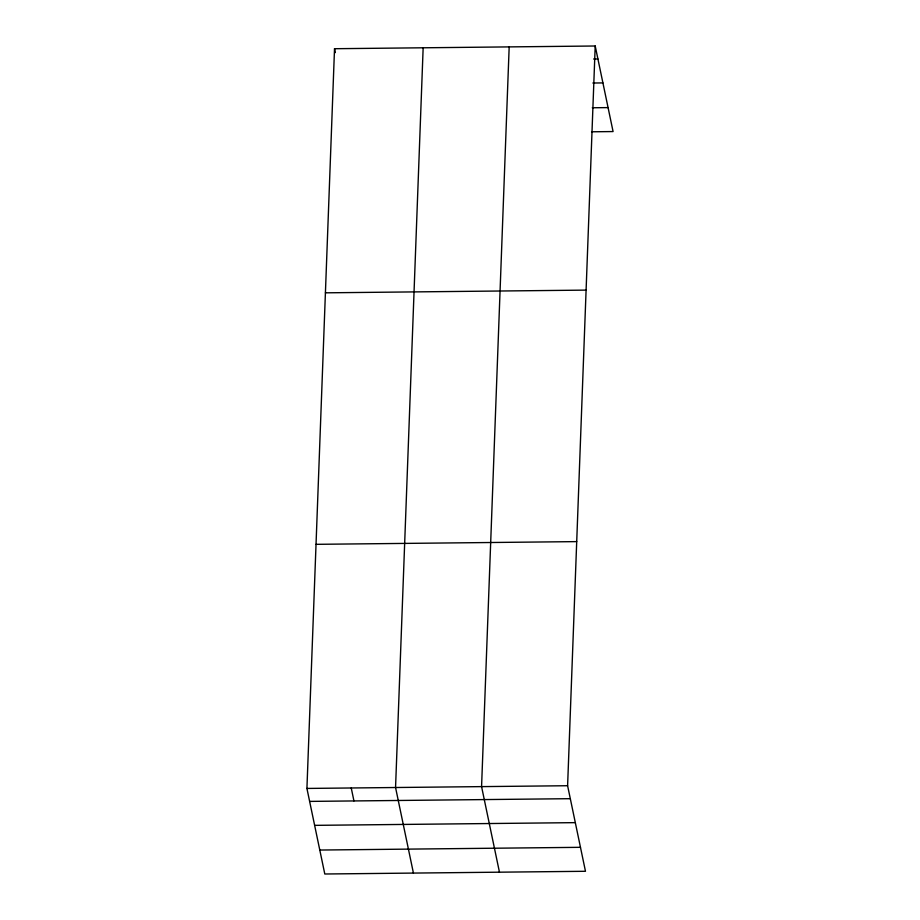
<?xml version="1.0" encoding="UTF-8"?>
<svg xmlns="http://www.w3.org/2000/svg" width="920" height="920" viewBox="0 0 920 920"><rect width="100%" height="100%" fill="white"/><g stroke="black" fill="none" stroke-linecap="round" stroke-linejoin="round"><path stroke-width="1.38" d="M595.206 46L567.605 785.726L585.476 871.286L324.794 874L306.923 788.44L334.523 48.714L595.206 46L613.077 131.56L591.571 131.79M423.154 47.794L395.554 787.52L413.425 873.08M509.174 46.897L481.574 786.623L499.456 872.183M593.607 59.006L597.908 58.96M592.871 83.018L602.91 82.915M592.296 107.766L608.074 107.605M325.416 292.825L586.097 290.111M316.031 544.329L576.713 541.615M306.923 788.44L567.605 785.726M309.637 801.4L570.308 798.686M314.64 825.355L575.31 822.641M319.792 850.045L580.474 847.32M334.523 48.714L335.34 52.601M351.244 787.98L353.947 800.94"/></g></svg>
